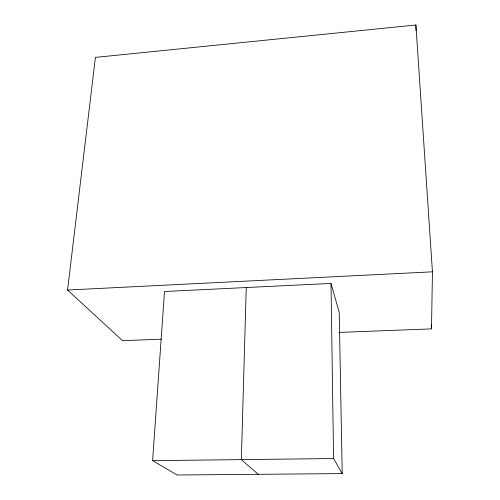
<?xml version="1.0" encoding="UTF-8"?>
<svg xmlns="http://www.w3.org/2000/svg" width="500" height="500" viewBox="0 0 500 500"><rect width="100%" height="100%" fill="white"/><g stroke="black" fill="none" stroke-linecap="round" stroke-linejoin="round"><path stroke-width="0.75" d="M338.875 332.419L431.5 328.888L432.444 271.825L415.894 25L95.419 57.387L67.556 290.025L122.537 340.669L161.444 339.181M246.262 287.544L241.344 459.619L258.238 474.312M152.613 460.656L164.494 291.506L331 283.431L339.212 312.381L342.219 473.6L177.162 475L152.613 460.656L333.581 458.544L342.219 473.6M67.556 290.025L432.444 271.825M431.25 325.012L431.5 328.888M415.894 25L415.988 30.425M331 283.431L333.581 458.544"/></g></svg>
